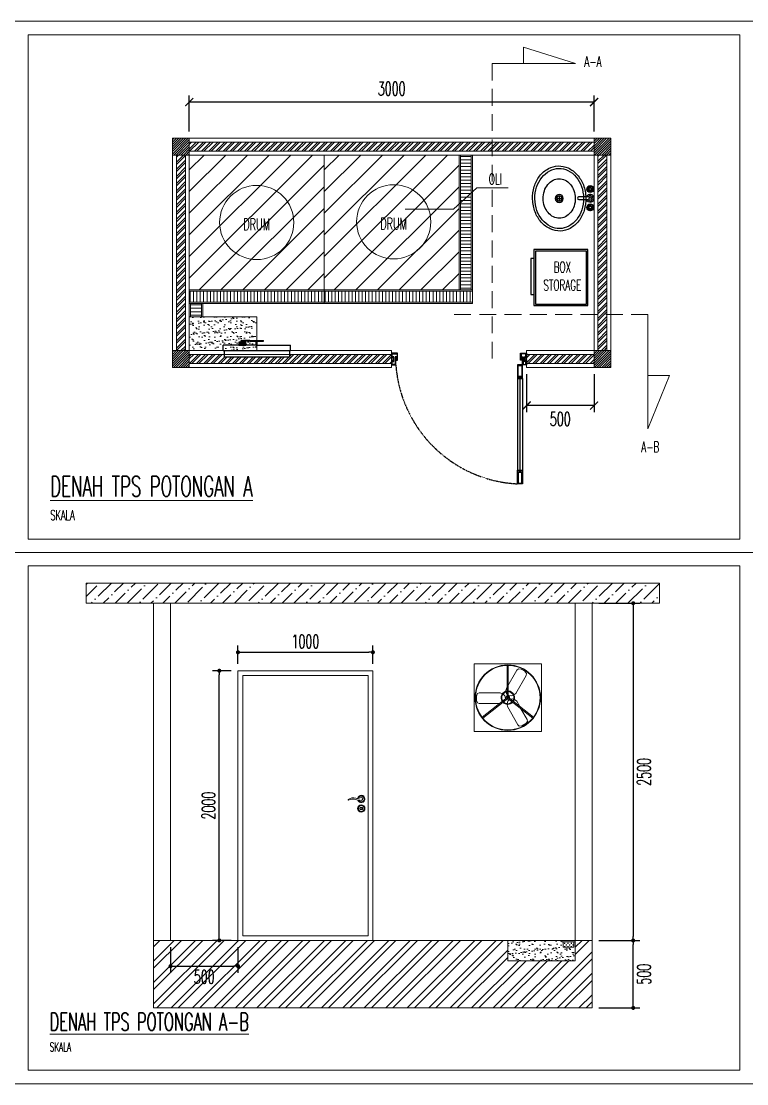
# Model space of a CAD drawing. Header units: millimetres. Extents: x -3140 to 122882, y -13467 to 35950.
# Drawn here: x 11016 to 16393, y 7882 to 15758 of the extents above; entities that cross this region are included whole.
import ezdxf

# ---------------------------------------------------------------- set-up
doc = ezdxf.new("R2010")
doc.units = ezdxf.units.MM
doc.header["$MEASUREMENT"] = 0
doc.linetypes.add('HIDDEN', pattern=[0.375, 0.25, -0.125])
doc.layers.add('ALM', color=120, linetype='Continuous')
doc.layers.add('Edges', color=7, linetype='Continuous')
doc.layers.add('inst ME', color=7, linetype='Continuous', lineweight=13)
doc.layers.add('J', color=1, linetype='Continuous', lineweight=13)
doc.styles.add('300', font='rs.shx', dxfattribs={"width": 0.6, "height": 100})
doc.dimstyles.new('300', dxfattribs={"dimtxt": 50, "dimasz": 30, "dimexe": 50, "dimexo": 50, "dimgap": 30, "dimtad": 2, "dimdec": 0, "dimzin": 0, "dimtxsty": '300', "dimblk": 'DOT', "dimcen": 0.2, "dimclrd": 1, "dimclre": 1, "dimclrt": 3, "dimadec": 0, "dimazin": 0, "dimtfac": 1, "dimtdec": 0, "dimtix": 1, "dimtmove": 0, "dimatfit": 3, "dimfxl": 1, "dimtolj": 1, "dimtzin": 0, "dimarcsym": 0})
pattern_1 = [(45, (33192.822, -60194.54), (-26.516504, 26.516504), []), (45, (33210.5, -60194.54), (-26.516504, 26.516504), [])]
pattern_2 = [(0, (33192.822, -60194.538), (0, 25), [])]

# ---------------------------------------------------------------- blocks, each defined once
blk = doc.blocks.new('_ArchTick')
at = {"color": 0, "linetype": 'ByBlock', "const_width": 0.15}
blk.add_lwpolyline([(-0.5, -0.5), (0.5, 0.5)], dxfattribs=at)
blk = doc.blocks.new('*D30')
at = {"layer": 'Defpoints', "color": 0, "transparency": 16777216}
for p in [(12261.3, 15159.1), (12261.3, 14891.7), (15261.3, 14891.7)]:
    blk.add_point(p, dxfattribs=at)
at = {"layer": 'inst ME', "color": 1, "lineweight": -2, "transparency": 16777216}
for p, q in [((12261.3, 14941.7), (12261.3, 15209.1)), ((15261.3, 14941.7), (15261.3, 15209.1)), ((15261.3, 15159.1), (12261.3, 15159.1))]:
    blk.add_line(p, q, dxfattribs=at)
at = {"layer": 'inst ME', "color": 1, "lineweight": -2, "transparency": 16777216, "xscale": 60, "yscale": 60, "zscale": 60, "rotation": 180}
blk.add_blockref('_ArchTick', (12261.3, 15159.1), dxfattribs=at)
at = {"layer": 'inst ME', "color": 1, "lineweight": -2, "transparency": 16777216, "xscale": 60, "yscale": 60, "zscale": 60}
blk.add_blockref('_ArchTick', (15261.3, 15159.1), dxfattribs=at)
at = {"layer": 'inst ME', "color": 3, "transparency": 16777216, "insert": (13761.3, 15259.1), "char_height": 100, "attachment_point": 5, "style": '300'}
blk.add_mtext('\\A1;3000', dxfattribs=at)
blk = doc.blocks.new('Sink - Oval top')
for p, q in [((-1, 0), (1, 0)), ((0, 1), (0, -1))]:
    blk.add_line(p, q)
at = {"linetype": 'Continuous'}
for points in [[(-12.23, 0.39, 0.117634), (-11.46, -3.36, 0.104469), (-8.88, -6.8, 0.090016), (-5.08, -9.07, 0.08192), (-0.32, -10.02, 0.08192), (4.49, -9.38, 0.090016), (8.42, -7.36, 0.104469), (11.22, -4.09, 0.117634), (12.23, -0.39, 0.117634), (11.46, 3.36, 0.104469), (8.88, 6.8, 0.090016), (5.08, 9.07, 0.08192), (0.32, 10.02, 0.08192), (-4.49, 9.38, 0.090016), (-8.42, 7.36, 0.104469), (-11.22, 4.09, 0.117634)], [(-11.29, 0.16, 0.118622), (-10.52, -3.25, 0.104678), (-8.07, -6.36, 0.089562), (-4.54, -8.37, 0.081185), (-0.13, -9.15, 0.081185), (4.3, -8.49, 0.089562), (7.89, -6.58, 0.104678), (10.42, -3.55, 0.118622), (11.29, -0.16, 0.118622), (10.52, 3.25, 0.104678), (8.07, 6.36, 0.089562), (4.54, 8.37, 0.081185), (0.13, 9.15, 0.081185), (-4.3, 8.49, 0.089562), (-7.89, 6.58, 0.104678), (-10.42, 3.55, 0.118622)], [(-7.42, 0.08, 0.118283), (-6.91, -2.17, 0.104607), (-5.29, -4.21, 0.089718), (-2.97, -5.53, 0.081436), (-0.07, -6.04, 0.081436), (2.84, -5.59, 0.089718), (5.2, -4.33, 0.104607), (6.86, -2.32, 0.118283), (7.42, -0.08, 0.118283), (6.91, 2.17, 0.104607), (5.29, 4.21, 0.089718), (2.97, 5.53, 0.081436), (0.07, 6.04, 0.081436), (-2.84, 5.59, 0.089718), (-5.2, 4.33, 0.104607), (-6.86, 2.32, 0.118283)]]:
    blk.add_lwpolyline(points, format="xyb", close=True, dxfattribs=at)
for radius in [1.5, 1]:
    blk.add_circle((0, 0), radius)
blk = doc.blocks.new('Faucet - Bathroom top')
for p, q in [((-4.107, 0.125), (-4.375, 0.125)), ((-3.75, 0.4788), (-3.75, 0.75)), ((-3.5, 0.482), (-3.5, 0.75)), ((-3.1461, 0.125), (-2.875, 0.125)), ((3.143, 0.125), (2.875, 0.125)), ((3.5, 0.4788), (3.5, 0.75)), ((3.75, 0.482), (3.75, 0.75)), ((4.1039, 0.125), (4.375, 0.125)), ((-4.1039, -0.125), (-4.375, -0.125)), ((-3.75, -0.4821), (-3.75, -0.75)), ((-3.5, -0.4789), (-3.5, -0.75)), ((-3.143, -0.125), (-2.875, -0.125)), ((-0.5, -0.8639), (-0.5, -4.5)), ((0.5, -4.5), (0.5, -0.8631)), ((3.1461, -0.125), (2.875, -0.125)), ((3.5, -0.4821), (3.5, -0.75)), ((3.75, -0.4789), (3.75, -0.75)), ((4.107, -0.125), (4.375, -0.125))]:
    blk.add_line(p, q)
for centre, radius in [((-3.625, 0), 1.375), ((-4.625, 0), 0.2795), ((-3.625, 0), 0.5), ((-3.625, 1), 0.2795), ((-2.625, 0), 0.2795), ((0, 0), 0.5), ((3.625, 0), 1.375), ((2.625, 0), 0.2795), ((3.625, 0), 0.5), ((3.625, 1), 0.2795), ((4.625, 0), 0.2795), ((-3.625, -1), 0.2795), ((3.625, -1), 0.2795)]:
    blk.add_circle(centre, radius)
for centre, radius, start, end in [((-3.625, 0), 1, 105.2407, 164.2093), ((-3.625, 0), 1, 16.44125, 74.07887), ((0, 0), 1.5, 289.6514, 250.3603), ((0, 0), 1, 300.3431, 239.7554), ((3.625, 0), 1, 106.12, 164.0884), ((3.625, 0), 1, 16.23422, 73.90469), ((-3.625, 0), 1, 196.2342, 253.9047), ((-3.625, 0), 1, 286.12, 344.0884), ((3.625, 0), 1, 196.4413, 254.0789), ((3.625, 0), 1, 285.2407, 344.2093), ((0, -4.5), 0.5, 180, 0)]:
    blk.add_arc(centre, radius, start, end)
blk = doc.blocks.new('*D31')
at = {"layer": 'Defpoints', "color": 0, "transparency": 16777216}
for p in [(14761.3, 13191.7), (15261.3, 13191.7), (14761.3, 12909.4)]:
    blk.add_point(p, dxfattribs=at)
at = {"layer": 'inst ME', "color": 1, "lineweight": -2, "transparency": 16777216}
for p, q in [((14761.3, 13141.7), (14761.3, 12859.4)), ((15261.3, 13141.7), (15261.3, 12859.4)), ((15261.3, 12909.4), (14761.3, 12909.4))]:
    blk.add_line(p, q, dxfattribs=at)
at = {"layer": 'inst ME', "color": 1, "lineweight": -2, "transparency": 16777216, "xscale": 60, "yscale": 60, "zscale": 60, "rotation": 180}
blk.add_blockref('_ArchTick', (14761.3, 12909.4), dxfattribs=at)
at = {"layer": 'inst ME', "color": 1, "lineweight": -2, "transparency": 16777216, "xscale": 60, "yscale": 60, "zscale": 60}
blk.add_blockref('_ArchTick', (15261.3, 12909.4), dxfattribs=at)
at = {"layer": 'inst ME', "color": 3, "transparency": 16777216, "insert": (15011.3, 12809.4), "char_height": 100, "attachment_point": 5, "style": '300'}
blk.add_mtext('\\A1;500', dxfattribs=at)
blk = doc.blocks.new('industrial exhaust fan pl')
at = {"layer": 'Edges'}
for p, q in [((36.54, 59.13), (36.54, 63.13)), ((48.3, 63.13), (36.54, 63.13)), ((48.3, 64.5), (48.21, 64.5)), ((48.21, 64.5), (48.21, 64.27)), ((48.21, 64.27), (48.3, 64.27)), ((48.3, 65.34), (48.3, 64.5)), ((49.64, 65.34), (48.3, 65.34)), ((48.54, 64.5), (48.3, 64.5)), ((48.3, 64.27), (48.3, 63.13)), ((48.3, 64.27), (48.92, 64.27)), ((48.3, 63.13), (48.39, 63.13)), ((48.92, 64.27), (48.39, 63.83)), ((48.39, 63.83), (48.39, 63.13)), ((48.39, 63.13), (48.44, 63.13)), ((48.44, 63.83), (48.45, 63.84)), ((48.44, 63.83), (48.44, 63.13)), ((48.44, 63.13), (48.45, 63.13)), ((48.45, 63.84), (48.92, 64.24)), ((48.45, 63.84), (48.45, 63.13)), ((48.45, 63.13), (48.57, 63.13)), ((49.09, 65.27), (48.54, 64.5)), ((48.54, 64.5), (53.17, 64.5)), ((48.57, 63.83), (48.99, 64.18)), ((48.57, 63.83), (48.57, 63.13)), ((48.57, 63.13), (48.77, 63.13)), ((48.77, 63.83), (49.15, 64.12)), ((48.77, 63.83), (48.77, 63.13)), ((48.77, 63.13), (49.44, 63.13)), ((48.92, 64.27), (48.92, 64.27)), ((48.92, 64.27), (48.92, 64.24)), ((48.92, 64.24), (48.97, 64.27)), ((48.92, 64.27), (48.97, 64.27)), ((48.99, 64.27), (48.97, 64.27)), ((48.99, 64.27), (48.99, 64.18)), ((48.99, 64.18), (49.1, 64.27)), ((48.99, 64.27), (49.1, 64.27)), ((49.64, 65.27), (49.09, 65.27)), ((49.1, 64.27), (49.15, 64.27)), ((49.15, 64.27), (49.15, 64.12)), ((49.15, 64.12), (49.36, 64.27)), ((49.15, 64.27), (49.36, 64.27)), ((49.36, 64.27), (49.44, 64.27)), ((49.44, 64.27), (49.44, 63.13)), ((49.44, 64.27), (49.55, 64.27)), ((49.44, 63.13), (49.55, 63.13)), ((49.55, 63.83), (49.55, 64.27)), ((49.55, 64.27), (49.64, 64.27)), ((49.55, 63.83), (49.55, 63.13)), ((49.64, 63.83), (49.55, 63.83)), ((49.55, 63.13), (49.64, 63.13)), ((49.64, 65.34), (49.64, 65.27)), ((50.55, 65.34), (49.64, 65.34)), ((49.64, 65.27), (52.07, 65.27)), ((49.64, 63.83), (49.64, 64.27)), ((49.64, 64.27), (49.97, 64.27)), ((49.64, 63.83), (49.64, 63.13)), ((49.64, 63.13), (49.97, 63.13)), ((49.97, 63.83), (49.97, 64.27)), ((49.97, 64.27), (50.06, 64.27)), ((50.06, 63.83), (49.97, 63.83)), ((49.97, 63.83), (49.97, 63.13)), ((49.97, 63.13), (50.06, 63.13)), ((50.06, 63.83), (50.06, 64.27)), ((50.39, 64.27), (50.06, 64.27)), ((50.06, 63.83), (50.06, 63.13)), ((50.06, 63.13), (50.39, 63.13)), ((50.11, 66.59), (50.11, 66.72)), ((50.11, 66.72), (51.61, 66.72)), ((50.11, 66.59), (50.55, 66.59)), ((50.11, 66.2), (50.11, 66.33)), ((50.55, 66.33), (50.11, 66.33)), ((50.11, 66.2), (50.55, 66.2)), ((50.39, 63.83), (50.39, 64.27)), ((50.39, 64.27), (50.48, 64.27)), ((50.48, 63.83), (50.39, 63.83)), ((50.39, 63.83), (50.39, 63.13)), ((50.39, 63.13), (50.48, 63.13)), ((50.48, 63.83), (50.48, 64.27)), ((50.48, 64.27), (50.81, 64.27)), ((50.48, 63.83), (50.48, 63.13)), ((50.48, 63.13), (50.81, 63.13)), ((50.55, 66.33), (50.55, 66.59)), ((50.56, 66.59), (50.55, 66.59)), ((50.56, 66.33), (50.55, 66.33)), ((50.55, 65.34), (50.55, 66.2)), ((50.55, 66.2), (51.16, 66.2)), ((50.55, 65.34), (51.16, 65.34)), ((50.56, 66.59), (50.56, 66.33)), ((50.56, 66.59), (51.61, 66.59)), ((51.61, 66.33), (50.56, 66.33)), ((50.81, 63.83), (50.81, 64.27)), ((50.9, 64.27), (50.81, 64.27)), ((50.81, 63.83), (50.9, 63.83)), ((50.81, 63.83), (50.81, 63.13)), ((50.81, 63.13), (50.9, 63.13)), ((50.9, 64.27), (51.19, 64.27)), ((50.9, 63.83), (50.9, 64.27)), ((50.9, 63.83), (50.9, 63.13)), ((50.9, 63.13), (51.19, 63.13)), ((51.16, 65.34), (51.16, 66.2)), ((51.16, 66.2), (51.61, 66.2)), ((52.07, 65.34), (51.16, 65.34)), ((51.19, 63.83), (51.19, 64.27)), ((51.19, 64.27), (51.27, 64.27)), ((51.19, 63.83), (51.27, 63.83)), ((51.19, 63.83), (51.19, 63.13)), ((51.19, 63.13), (51.27, 63.13)), ((51.27, 63.83), (51.27, 64.27)), ((51.61, 64.27), (51.27, 64.27)), ((51.27, 63.83), (51.27, 63.13)), ((51.27, 63.13), (51.61, 63.13)), ((51.61, 66.59), (51.61, 66.72)), ((56.54, 66.59), (51.61, 66.59)), ((51.61, 66.2), (51.61, 66.33)), ((51.61, 66.33), (56.54, 66.33)), ((51.61, 63.83), (51.61, 64.27)), ((51.61, 64.27), (51.69, 64.27)), ((51.61, 63.83), (51.61, 63.13)), ((51.61, 63.83), (51.69, 63.83)), ((51.61, 63.13), (51.69, 63.13)), ((51.69, 63.83), (51.69, 64.27)), ((51.69, 64.27), (52.02, 64.27)), ((51.69, 63.83), (51.69, 63.13)), ((51.69, 63.13), (52.02, 63.13)), ((52.02, 63.83), (52.02, 64.27)), ((52.02, 64.27), (52.11, 64.27)), ((52.02, 63.83), (52.11, 63.83)), ((52.02, 63.83), (52.02, 63.13)), ((52.02, 63.13), (52.11, 63.13)), ((52.07, 65.34), (52.07, 65.27)), ((53.41, 65.34), (52.07, 65.34)), ((52.62, 65.27), (52.07, 65.27)), ((52.11, 63.83), (52.11, 64.27)), ((52.28, 64.27), (52.11, 64.27)), ((52.11, 63.83), (52.11, 63.13)), ((52.11, 63.13), (52.28, 63.13)), ((52.28, 64.27), (52.28, 63.13)), ((52.28, 64.27), (52.36, 64.27)), ((52.28, 63.13), (52.94, 63.13)), ((52.57, 64.11), (52.36, 64.27)), ((52.36, 64.27), (52.57, 64.27)), ((52.57, 64.27), (52.57, 64.11)), ((52.57, 64.27), (52.62, 64.27)), ((52.94, 63.83), (52.57, 64.11)), ((52.62, 65.27), (53.17, 64.5)), ((52.73, 64.19), (52.62, 64.27)), ((52.62, 64.27), (52.73, 64.27)), ((52.73, 64.27), (52.73, 64.19)), ((52.73, 64.27), (52.75, 64.27)), ((53.14, 63.83), (52.73, 64.19)), ((52.78, 64.25), (52.75, 64.27)), ((52.75, 64.27), (52.78, 64.27)), ((52.78, 64.27), (52.78, 64.25)), ((52.79, 64.27), (52.78, 64.27)), ((52.78, 64.27), (52.78, 64.27)), ((52.78, 64.27), (52.79, 64.27)), ((53.26, 63.83), (52.78, 64.25)), ((52.79, 64.27), (52.79, 64.27)), ((53.32, 63.83), (52.79, 64.27)), ((53.41, 64.27), (52.79, 64.27)), ((52.94, 63.83), (52.94, 63.13)), ((52.94, 63.13), (53.14, 63.13)), ((53.14, 63.83), (53.14, 63.13)), ((53.14, 63.13), (53.26, 63.13)), ((53.41, 64.5), (53.17, 64.5)), ((53.26, 63.83), (53.26, 63.13)), ((53.26, 63.13), (53.32, 63.13)), ((53.32, 63.83), (53.32, 63.13)), ((53.32, 63.13), (53.41, 63.13)), ((53.41, 64.5), (53.41, 65.34)), ((53.5, 64.5), (53.41, 64.5)), ((53.41, 64.27), (53.5, 64.27)), ((53.41, 63.13), (53.41, 64.27)), ((61.2, 63.13), (53.41, 63.13)), ((53.5, 64.5), (53.5, 64.27)), ((56.54, 66.59), (56.54, 66.72)), ((56.54, 66.72), (66.55, 66.72)), ((56.54, 66.59), (57.35, 66.59)), ((56.54, 66.2), (56.54, 66.33)), ((57.35, 66.33), (56.54, 66.33)), ((56.54, 66.2), (61.03, 66.2)), ((57.35, 66.33), (57.35, 66.59)), ((57.35, 66.59), (66.39, 66.59)), ((66.39, 66.33), (57.35, 66.33)), ((61.03, 66.2), (61.03, 66.07)), ((61.23, 66.2), (61.03, 66.2)), ((61.03, 66.07), (61.2, 66.07)), ((61.2, 63.13), (61.2, 66.07)), ((61.2, 66.07), (61.23, 66.07)), ((61.2, 63.13), (61.89, 63.13)), ((61.23, 66.2), (61.23, 66.07)), ((61.23, 66.2), (61.86, 66.2)), ((61.23, 66.07), (61.86, 66.07)), ((61.86, 66.2), (61.86, 66.07)), ((61.86, 66.2), (62.06, 66.2)), ((61.86, 66.07), (61.89, 66.07)), ((61.89, 63.13), (61.89, 66.07)), ((61.89, 66.07), (62.06, 66.07)), ((61.89, 63.13), (86.54, 63.13)), ((62.06, 66.2), (62.06, 66.07)), ((62.06, 66.2), (66.55, 66.2)), ((66.39, 66.59), (66.39, 66.33)), ((66.39, 66.59), (66.55, 66.59)), ((66.39, 66.33), (66.55, 66.33)), ((66.55, 66.59), (66.55, 66.72)), ((66.55, 66.2), (66.55, 66.33)), ((86.54, 59.13), (86.54, 63.13)), ((36.54, 59.13), (37.34, 59.13)), ((37.34, 59.13), (37.34, 54.25)), ((37.34, 59.13), (85.75, 59.13)), ((85.75, 59.13), (85.75, 54.25)), ((85.75, 59.13), (86.54, 59.13)), ((85.75, 54.25), (37.34, 54.25))]:
    blk.add_line(p, q, dxfattribs=at)
blk = doc.blocks.new('Handle-01')
for centre, radius, start, end in [((-66.7, -54.9), 64.6, 70.65002, 128.47831), ((-31.2, 66.5), 62.1, 256.79025, 291.8405), ((0, 0), 30, 198.02954, 169.96267), ((0, 0), 24, 204.54285, 168.26614), ((0, 0), 12, 259.25559, 132.43023), ((-105.2, -7.5), 3.6, 119.1006, 286.73068), ((-70.4, -63.6), 62.5, 75.77345, 122.60946), ((-12, 119.3), 129.6, 250.59259, 267.96816), ((62.6, 665.3), 680.2, 263.31552, 264.72244)]:
    blk.add_arc(centre, radius, start, end)
blk = doc.blocks.new('_Dot')
at = {"color": 0, "lineweight": -2}
blk.add_line((-0.5, 0), (-1, 0), dxfattribs=at)
at = {"color": 0, "const_width": 0.5}
blk.add_lwpolyline([(-0.25, 0, 1), (0.25, 0, 1)], format="xyb", close=True, dxfattribs=at)
blk = doc.blocks.new('*D35')
at = {"color": 1, "lineweight": -2, "transparency": 16777216}
for p, q in [((15297.1, 8943.9), (15601.7, 8943.9)), ((15551.7, 8473.9), (15551.7, 8913.9)), ((15297.1, 8443.9), (15601.7, 8443.9))]:
    blk.add_line(p, q, dxfattribs=at)
at = {"layer": 'Defpoints', "color": 0, "transparency": 16777216}
for p in [(15247.1, 8943.9), (15551.7, 8943.9), (15247.1, 8443.9)]:
    blk.add_point(p, dxfattribs=at)
at = {"color": 1, "lineweight": -2, "transparency": 16777216, "xscale": 30, "yscale": 30, "zscale": 30}
for p, rotation in [((15551.7, 8943.9), 90), ((15551.7, 8443.9), 270)]:
    blk.add_blockref('_Dot', p, dxfattribs=dict(at, rotation=rotation))
at = {"color": 3, "transparency": 16777216, "insert": (15631.7, 8693.9), "char_height": 100, "attachment_point": 5, "rotation": 90, "style": '300'}
blk.add_mtext('\\A1;500', dxfattribs=at)
blk = doc.blocks.new('*D36')
at = {"color": 1, "lineweight": -2, "transparency": 16777216}
for p, q in [((15297.1, 11443.9), (15601.7, 11443.9)), ((15551.7, 11413.9), (15551.7, 8973.9)), ((15297.1, 8943.9), (15601.7, 8943.9))]:
    blk.add_line(p, q, dxfattribs=at)
at = {"layer": 'Defpoints', "color": 0, "transparency": 16777216}
for p in [(15247.1, 11443.9), (15247.1, 8943.9), (15551.7, 8943.9)]:
    blk.add_point(p, dxfattribs=at)
at = {"color": 1, "lineweight": -2, "transparency": 16777216, "xscale": 30, "yscale": 30, "zscale": 30}
for p, rotation in [((15551.7, 11443.9), 90), ((15551.7, 8943.9), 270)]:
    blk.add_blockref('_Dot', p, dxfattribs=dict(at, rotation=rotation))
at = {"color": 3, "transparency": 16777216, "insert": (15631.7, 10193.9), "char_height": 100, "attachment_point": 5, "rotation": 90, "style": '300'}
blk.add_mtext('\\A1;2500', dxfattribs=at)
blk = doc.blocks.new('*D42')
at = {"color": 1, "lineweight": -2, "transparency": 16777216}
for p, q in [((12622.1, 10993.9), (12622.1, 11130.5)), ((13622.1, 10993.9), (13622.1, 11130.5)), ((12652.1, 11080.5), (13592.1, 11080.5))]:
    blk.add_line(p, q, dxfattribs=at)
at = {"layer": 'Defpoints', "color": 0, "transparency": 16777216}
for p in [(13622.1, 11080.5), (12622.1, 10943.9), (13622.1, 10943.9)]:
    blk.add_point(p, dxfattribs=at)
at = {"color": 1, "lineweight": -2, "transparency": 16777216, "xscale": 30, "yscale": 30, "zscale": 30, "rotation": 180}
blk.add_blockref('_Dot', (12622.1, 11080.5), dxfattribs=at)
at = {"color": 1, "lineweight": -2, "transparency": 16777216, "xscale": 30, "yscale": 30, "zscale": 30}
blk.add_blockref('_Dot', (13622.1, 11080.5), dxfattribs=at)
at = {"color": 3, "transparency": 16777216, "insert": (13122.1, 11160.5), "char_height": 100, "attachment_point": 5, "style": '300'}
blk.add_mtext('\\A1;1000', dxfattribs=at)
blk = doc.blocks.new('*D43')
at = {"color": 1, "lineweight": -2, "transparency": 16777216}
for p, q in [((12572.1, 10943.9), (12434, 10943.9)), ((12484, 8973.9), (12484, 10913.9)), ((12572.1, 8943.9), (12434, 8943.9))]:
    blk.add_line(p, q, dxfattribs=at)
at = {"layer": 'Defpoints', "color": 0, "transparency": 16777216}
for p in [(12484, 10943.9), (12622.1, 10943.9), (12622.1, 8943.9)]:
    blk.add_point(p, dxfattribs=at)
at = {"color": 1, "lineweight": -2, "transparency": 16777216, "xscale": 30, "yscale": 30, "zscale": 30}
for p, rotation in [((12484, 10943.9), 90), ((12484, 8943.9), 270)]:
    blk.add_blockref('_Dot', p, dxfattribs=dict(at, rotation=rotation))
at = {"color": 3, "transparency": 16777216, "insert": (12404, 9943.9), "char_height": 100, "attachment_point": 5, "rotation": 90, "style": '300'}
blk.add_mtext('\\A1;2000', dxfattribs=at)
blk = doc.blocks.new('*D44')
at = {"color": 1, "lineweight": -2, "transparency": 16777216}
for p, q in [((12122.1, 8893.9), (12122.1, 8703.9)), ((12622.1, 8893.9), (12622.1, 8703.9)), ((12152.1, 8753.9), (12592.1, 8753.9))]:
    blk.add_line(p, q, dxfattribs=at)
at = {"layer": 'Defpoints', "color": 0, "transparency": 16777216}
for p in [(12122.1, 8943.9), (12622.1, 8943.9), (12622.1, 8753.9)]:
    blk.add_point(p, dxfattribs=at)
at = {"color": 1, "lineweight": -2, "transparency": 16777216, "xscale": 30, "yscale": 30, "zscale": 30, "rotation": 180}
blk.add_blockref('_Dot', (12122.1, 8753.9), dxfattribs=at)
at = {"color": 1, "lineweight": -2, "transparency": 16777216, "xscale": 30, "yscale": 30, "zscale": 30}
blk.add_blockref('_Dot', (12622.1, 8753.9), dxfattribs=at)
at = {"color": 3, "transparency": 16777216, "insert": (12372.1, 8673.9), "char_height": 100, "attachment_point": 5, "style": '300'}
blk.add_mtext('\\A1;500', dxfattribs=at)

msp = doc.modelspace()

# ---------------------------------------------------------------- hatches: boundary and pattern name
at = {"layer": 'inst ME'}
h = msp.add_hatch(dxfattribs=at)
h.set_pattern_fill('ANSI31', color=129, scale=100, angle=360)
h.set_pattern_definition([(45, (33192.822, -60194.538), (-8.8388348, 8.8388348), [])])
h.paths.add_polyline_path([(12261.3, 14891.7), (12136.3, 14891.7), (12136.3, 14766.7), (12261.3, 14766.7)])
h.paths.add_polyline_path([(12261.3, 13316.7), (12136.3, 13316.7), (12136.3, 13191.7), (12261.3, 13191.7)])
h = msp.add_hatch(dxfattribs=at)
h.set_pattern_fill('ANSI31', color=129, scale=100, angle=360)
h.set_pattern_definition([(45, (85872.641, -17315.301), (-8.8388348, 8.8388348), [])])
h.paths.add_polyline_path([(15386.3, 14891.7), (15261.3, 14891.7), (15261.3, 14766.7), (15386.3, 14766.7)])
h = msp.add_hatch(dxfattribs=at)
h.set_pattern_fill('ANSI32', color=129, scale=100, angle=360)
h.set_pattern_definition(pattern_1)
h.paths.add_polyline_path([(15261.3, 14862.7), (12261.3, 14862.7), (12261.3, 14795.7), (15261.3, 14795.7)])
h.paths.add_polyline_path([(12232.3, 14766.7), (12165.3, 14766.7), (12165.3, 13316.7), (12232.3, 13316.7)])
h = msp.add_hatch(dxfattribs=at)
h.set_pattern_fill('ANSI31', color=129, scale=909.090909, angle=360)
h.set_pattern_definition([(45, (36896.62, -41703.89), (-80.35304, 80.35304), [])])
h.paths.add_polyline_path([(13261.3, 14766.7), (12261.3, 14766.7), (12261.3, 13766.7), (13261.3, 13766.7)])
h = msp.add_hatch(dxfattribs=at)
h.set_pattern_fill('ANSI31', color=129, scale=909.090909, angle=360)
h.set_pattern_definition([(45, (37896.62, -41703.89), (-80.35304, 80.35304), [])])
h.paths.add_polyline_path([(14261.3, 14766.7), (13261.3, 14766.7), (13261.3, 13766.7), (14261.3, 13766.7)])
h = msp.add_hatch(dxfattribs=at)
h.set_pattern_fill('_USER', color=4, scale=25, pattern_type=0)
h.set_pattern_definition(pattern_2)
h.paths.add_polyline_path([(14351.3, 14766.7), (14271.3, 14766.7), (14271.3, 13756.7), (14351.3, 13756.7)])
h = msp.add_hatch(dxfattribs=at)
h.set_pattern_fill('ANSI32', color=129, scale=100, angle=360)
h.set_pattern_definition([(45, (85872.64, -17315.3), (-26.516504, 26.516504), []), (45, (85890.32, -17315.3), (-26.516504, 26.516504), [])])
h.paths.add_polyline_path([(15357.3, 14766.7), (15290.3, 14766.7), (15290.3, 13316.7), (15357.3, 13316.7)])
h = msp.add_hatch(dxfattribs=at)
h.set_pattern_fill('_USER', color=4, scale=25, angle=90, pattern_type=0)
h.set_pattern_definition([(90, (33192.822, -60194.538), (-25, 2e-15), [])])
h.paths.add_polyline_path([(14361.3, 13756.7), (13261.3, 13756.7), (13261.3, 13676.7), (14361.3, 13676.7)])
h.paths.add_polyline_path([(13261.3, 13756.7), (12261.3, 13756.7), (12261.3, 13676.7), (13261.3, 13676.7)])
h = msp.add_hatch(dxfattribs=at)
h.set_pattern_fill('_USER', color=4, scale=25, pattern_type=0)
h.set_pattern_definition(pattern_2)
h.paths.add_polyline_path([(12351.3, 13666.7), (12271.3, 13666.7), (12271.3, 13566.7), (12351.3, 13566.7)])
h = msp.add_hatch(dxfattribs=at)
h.set_pattern_fill('AR-SAND', color=4, scale=30)
h.set_pattern_definition([(37.5, (20572.227, -60194.54), (-1.8898, 57.804713), [0, -45.6, 0, -51, 0, -48.75]), (7.5, (20572.23, -60194.54), (53.0933, 84.66438), [0, -24.6, 0, -41.1, 0, -15.75]), (327.5, (20535.327, -60194.54), (93.424256, 0.16977), [0, -15, 0, -54, 0, -70.5]), (317.5, (20535.33, -60194.54), (90.1838, 26.33027), [0, -7.5, 0, -35.4, 0, -40.5])])
h.paths.add_polyline_path([(12261.3, 13566.7), (12261.3, 13316.7), (12761.3, 13316.7), (12761.3, 13566.7)])
h = msp.add_hatch(dxfattribs=at)
h.set_pattern_fill('ANSI31', color=129, scale=100, angle=360)
h.set_pattern_definition([(45, (85872.641, -18890.301), (-8.8388348, 8.8388348), [])])
h.paths.add_polyline_path([(15386.3, 13316.7), (15261.3, 13316.7), (15261.3, 13191.7), (15386.3, 13191.7)])
h = msp.add_hatch(dxfattribs=at)
h.set_pattern_fill('ANSI32', color=129, scale=100, angle=360)
h.set_pattern_definition(pattern_1)
h.paths.add_polyline_path([(13761.3, 13287.7), (13003.5, 13287.7), (13003.5, 13267.9), (12519.2, 13267.9), (12519.2, 13287.7), (12261.3, 13287.7), (12261.3, 13220.7), (13761.3, 13220.7)])
h = msp.add_hatch(dxfattribs=at)
h.set_pattern_fill('ANSI32', color=129, scale=100, angle=360)
h.set_pattern_definition(pattern_1)
h.paths.add_polyline_path([(15261.3, 13287.7), (14761.3, 13287.7), (14761.3, 13220.7), (15261.3, 13220.7)])
h = msp.add_hatch(dxfattribs=at)
h.set_pattern_fill('ANSI36', color=4, scale=500)
h.set_pattern_definition([(45, (-555.76, -76748.934), (33.14563, 121.53398), [156.25, -31.25, 0, -31.25])])
h.paths.add_polyline_path([(15747.1, 11593.9), (11497.1, 11593.9), (11497.1, 11443.9), (15747.1, 11443.9)])
h = msp.add_hatch(dxfattribs=at)
h.set_pattern_fill('ANSI32', color=129, scale=300)
h.set_pattern_definition([(45, (11130.54, -64942.28), (-79.54951, 79.54951), []), (45, (11183.57, -64942.28), (-79.54951, 79.54951), [])])
h.paths.add_polyline_path([(15247.1, 8943.9), (15122.1, 8943.9), (15122.1, 8793.9), (14622.1, 8793.9), (14622.1, 8943.9), (11997.1, 8943.9), (11997.1, 8443.9), (15247.1, 8443.9)])
h = msp.add_hatch(dxfattribs=at)
h.set_pattern_fill('AR-SAND', color=4, scale=30)
h.set_pattern_definition([(37.5, (11130.54, -64942.282), (-1.8898, 57.804713), [0, -45.6, 0, -51, 0, -48.75]), (7.5, (11130.54, -64942.28), (53.0933, 84.66438), [0, -24.6, 0, -41.1, 0, -15.75]), (327.5, (11093.64, -64942.28), (93.424256, 0.16977), [0, -15, 0, -54, 0, -70.5]), (317.5, (11093.64, -64942.28), (90.1838, 26.33027), [0, -7.5, 0, -35.4, 0, -40.5])])
h.paths.add_polyline_path([(15122.1, 8933.9), (15112.1, 8933.9), (15112.1, 8893.9), (15032.1, 8893.9), (15032.1, 8933.9), (15022.1, 8933.9), (15022.1, 8943.9), (14622.1, 8943.9), (14622.1, 8793.9), (15122.1, 8793.9)])
h = msp.add_hatch(dxfattribs=at)
h.set_pattern_fill('CROSS', color=4, scale=50, angle=90)
h.set_pattern_definition([(90, (11130.541, -64942.282), (-12.5, 12.5), [6.25, -18.75]), (180, (11133.666, -64939.157), (-12.5, -12.5), [6.25, -18.75])])
h.paths.add_polyline_path([(15112.1, 8933.9), (15032.1, 8933.9), (15032.1, 8893.9), (15112.1, 8893.9)])

# ---------------------------------------------------------------- linework, layer by layer
at = {"linetype": 'Continuous'}
for p, q in [((15216, 14066.2), (14816, 14066.2)), ((14816, 14066.2), (14816, 13650.8)), ((15204.9, 14055.1), (14827.1, 14055.1)), ((14827.1, 14055.1), (14827.1, 13661.9)), ((15204.9, 13661.9), (15204.9, 14055.1)), ((15216, 13650.8), (15216, 14066.2)), ((14816, 13999.6), (14793.8, 13999.6)), ((14793.8, 13999.6), (14793.8, 13732.9)), ((14793.8, 13732.9), (14816, 13732.9)), ((14816, 13650.8), (15216, 13650.8)), ((14827.1, 13661.9), (15204.9, 13661.9))]:
    msp.add_line(p, q, dxfattribs=at)
at = {"layer": 'ALM'}
for p, q in [((14695.2, 13108.9), (14695.2, 12430.6)), ((14730.5, 13108.9), (14730.5, 12430.6))]:
    msp.add_line(p, q, dxfattribs=at)
for points in [[(13792.1, 13267.5), (13797, 13267.5), (13800.9, 13259.6), (13805.3, 13259.6), (13805.3, 13298.3), (13761.3, 13298.3), (13761.3, 13259.6), (13765.7, 13259.6), (13769.7, 13267.5), (13774.1, 13267.5), (13774.1, 13254.3), (13774.1, 13241.1), (13769.7, 13241.1), (13765.7, 13249), (13761.3, 13249), (13761.3, 13210.2), (13792.1, 13210.2)], [(13787.7, 13214.6), (13765.7, 13214.6), (13765.7, 13236.7), (13778.5, 13236.7), (13778.5, 13254.3), (13778.5, 13271.9), (13765.7, 13271.9), (13765.7, 13293.9), (13800.9, 13293.9), (13800.9, 13271.9), (13787.7, 13271.9)], [(13805.3, 13258.7), (13800.4, 13258.7), (13796.4, 13266.6), (13793, 13266.6), (13793, 13254.3), (13800.9, 13254.3), (13800.9, 13249.9), (13793, 13249.9), (13793, 13245.5), (13805.3, 13245.5)], [(14730.5, 13267.5), (14725.6, 13267.5), (14721.7, 13259.6), (14717.3, 13259.6), (14717.3, 13298.3), (14761.3, 13298.3), (14761.3, 13259.6), (14756.9, 13259.6), (14752.9, 13267.5), (14748.5, 13267.5), (14748.5, 13254.3), (14748.5, 13241.1), (14752.9, 13241.1), (14756.9, 13249), (14761.3, 13249), (14761.3, 13210.2), (14730.5, 13210.2)], [(14717.3, 13258.7), (14722.2, 13258.7), (14726.2, 13266.6), (14729.6, 13266.6), (14729.6, 13254.3), (14721.7, 13254.3), (14721.7, 13249.9), (14729.6, 13249.9), (14729.6, 13245.5), (14717.3, 13245.5)], [(14734.9, 13214.6), (14756.9, 13214.6), (14756.9, 13236.7), (14744.1, 13236.7), (14744.1, 13254.3), (14744.1, 13271.9), (14756.9, 13271.9), (14756.9, 13293.9), (14721.7, 13293.9), (14721.7, 13271.9), (14734.9, 13271.9)], [(14707.6, 13108.9), (14707.6, 13113.3), (14704, 13117.3), (14704, 13121.7), (14721.7, 13121.7), (14721.7, 13117.3), (14718.1, 13113.3), (14718.1, 13108.9), (14730.5, 13108.9), (14730.5, 13210.2), (14726.1, 13210.2), (14726.1, 13210.2), (14699.6, 13210.2), (14699.6, 13210.2), (14695.2, 13210.2), (14695.2, 13108.9)], [(14699.6, 13126.1), (14699.6, 13205.8), (14726.1, 13205.8), (14726.1, 13126.1)], [(14707.6, 12430.6), (14707.6, 12426.2), (14704, 12422.2), (14704, 12417.8), (14721.7, 12417.8), (14721.7, 12422.2), (14718.1, 12426.2), (14718.1, 12430.6), (14730.5, 12430.6), (14730.5, 12329.3), (14726.1, 12329.3), (14726.1, 12329.3), (14699.6, 12329.3), (14699.6, 12329.3), (14695.2, 12329.3), (14695.2, 12430.6)], [(14699.6, 12413.4), (14699.6, 12333.7), (14726.1, 12333.7), (14726.1, 12413.4)]]:
    msp.add_lwpolyline(points, close=True, dxfattribs=at)
at = {"layer": 'ALM', "color": 251}
for points in [[(14711.1, 13108.9), (14711.1, 13118.2), (14714.6, 13118.2), (14714.6, 13108.9), (14718.1, 13108.9), (14718.1, 13121.7), (14707.6, 13121.7), (14707.6, 13108.9)], [(14714.6, 12421.3), (14714.6, 13118.2), (14711.1, 13118.2), (14711.1, 12421.3)], [(14711.1, 12430.6), (14711.1, 12421.3), (14714.6, 12421.3), (14714.6, 12430.6), (14718.1, 12430.6), (14718.1, 12417.8), (14707.6, 12417.8), (14707.6, 12430.6)]]:
    msp.add_lwpolyline(points, close=True, dxfattribs=at)
at = {"layer": 'ALM', "color": 251, "linetype": 'HIDDEN', "ltscale": 0.35}
msp.add_arc((14741.3, 13279.9), 951.7, 184.19589, 267.23441, dxfattribs=at)
at = {"layer": 'inst ME'}
for p, q in [((13761.3, 13316.7), (13761.3, 13191.7)), ((14761.3, 13316.7), (14761.3, 13191.7))]:
    msp.add_line(p, q, dxfattribs=at)
for points in [[(16443.1, 11820.1), (10965.9, 11820.1), (10965.9, 15758.5), (16443.1, 15758.5)], [(16343.1, 11920.1), (11065.9, 11920.1), (11065.9, 15658.5), (16343.1, 15658.5)], [(15386.3, 14766.7), (15261.3, 14766.7), (15261.3, 14891.7), (15386.3, 14891.7)], [(15386.3, 13316.7), (15261.3, 13316.7), (15261.3, 13191.7), (15386.3, 13191.7)], [(16443.1, 7881.8), (10965.9, 7881.8), (10965.9, 11820.1), (16443.1, 11820.1)], [(16343.1, 7981.8), (11065.9, 7981.8), (11065.9, 11720.1), (16343.1, 11720.1)], [(11497.1, 11443.9), (15747.1, 11443.9), (15747.1, 11593.9), (11497.1, 11593.9)], [(14372, 10993.9), (14872, 10993.9), (14872, 10493.9), (14372, 10493.9)], [(12622.1, 8943.9), (12622.1, 10943.9), (13622.1, 10943.9), (13622.1, 8943.9)], [(12657.1, 8978.9), (12657.1, 10908.9), (13587.1, 10908.9), (13587.1, 8978.9)]]:
    msp.add_lwpolyline(points, close=True, dxfattribs=at)
at = {"layer": 'inst ME', "color": 252}
for points in [[(14505, 15445.1), (15123.6, 15445.1), (14737.6, 15567.4), (14737.6, 15445.1)], [(15661.1, 13585.3), (15661.1, 12736), (15819.7, 13133.1), (15661.1, 13133.1)]]:
    msp.add_lwpolyline(points, dxfattribs=at)
at = {"layer": 'inst ME', "color": 252, "linetype": 'HIDDEN', "ltscale": 500}
for points in [[(14505, 15445.1), (14505, 13224.8)], [(15661.1, 13585.3), (14167.8, 13585.3)]]:
    msp.add_lwpolyline(points, dxfattribs=at)
at = {"layer": 'inst ME'}
for points in [[(15261.3, 14891.7), (12136.3, 14891.7)], [(12136.3, 14891.7), (12136.3, 13191.7)], [(12261.3, 14891.7), (12261.3, 13191.7)], [(15386.3, 13191.7), (15261.3, 13191.7), (15261.3, 14891.7), (15386.3, 14891.7)], [(15261.3, 14862.7), (12261.3, 14862.7)], [(15261.3, 14862.7), (12761.3, 14862.7)], [(15261.3, 14766.7), (12136.3, 14766.7)], [(12165.3, 14766.7), (12165.3, 13316.7)], [(12232.3, 14766.7), (12232.3, 13316.7)], [(15261.3, 14795.7), (12261.3, 14795.7)], [(12261.3, 14766.7), (13261.3, 14766.7), (13261.3, 13766.7), (12261.3, 13766.7), (12261.3, 14766.7)], [(12261.3, 13766.7), (14261.3, 13766.7), (14261.3, 14766.7), (14538.6, 14766.7)], [(12361.3, 13666.7), (14361.3, 13666.7), (14361.3, 14766.7)], [(15261.3, 14795.7), (12761.3, 14795.7)], [(13261.3, 14766.7), (14261.3, 14766.7), (14261.3, 13766.7), (13261.3, 13766.7), (13261.3, 14766.7)], [(14271.3, 13766.7), (14271.3, 14766.7)], [(14351.3, 13766.7), (14351.3, 14766.7)], [(15290.3, 13316.7), (15290.3, 14766.7)], [(15357.3, 13316.7), (15357.3, 14766.7)], [(15386.3, 13316.7), (15386.3, 14766.7)], [(13861, 14365.9), (14220.6, 14365.9), (14392.1, 14523), (14623.8, 14523)], [(12261.3, 13766.7), (12261.3, 13566.7)], [(12261.3, 13756.7), (14361.3, 13756.7)], [(13261.3, 13766.7), (13261.3, 13666.7)], [(14261.3, 13766.7), (14361.3, 13766.7)], [(12261.3, 13676.7), (14361.3, 13676.7)], [(12361.3, 13666.7), (12261.3, 13666.7)], [(12271.3, 13666.7), (12271.3, 13566.7)], [(12351.3, 13666.7), (12351.3, 13566.7)], [(12361.3, 13666.7), (12361.3, 13566.7)], [(12261.3, 13566.7), (12761.3, 13566.7), (12761.3, 13316.7), (12261.3, 13316.7), (12261.3, 13566.7)], [(13761.3, 13316.7), (12136.3, 13316.7)], [(13761.3, 13191.7), (13761.3, 13316.7)], [(13761.3, 13191.7), (13761.3, 13316.7)], [(15261.3, 13316.7), (14761.3, 13316.7)], [(14761.3, 13191.7), (14761.3, 13316.7)], [(13761.3, 13287.7), (12261.3, 13287.7)], [(12636.3, 13287.7), (12261.3, 13287.7)], [(15261.3, 13287.7), (14761.3, 13287.7)], [(13761.3, 13191.7), (12136.3, 13191.7)], [(13761.3, 13220.7), (12261.3, 13220.7)], [(12636.3, 13220.7), (12261.3, 13220.7)], [(15261.3, 13220.7), (14761.3, 13220.7)], [(15261.3, 13191.7), (14761.3, 13191.7)], [(11997.1, 11593.9), (11497.1, 11593.9), (11497.1, 11443.9)], [(11997.1, 11593.9), (15247.1, 11593.9), (15747.1, 11593.9)], [(11997.1, 8443.9), (11997.1, 11443.9)], [(12122.1, 8943.9), (12122.1, 11443.9)], [(15122.1, 8943.9), (15122.1, 11443.9)], [(15247.1, 8443.9), (15247.1, 11443.9)], [(14681, 10774.7), (14758.7, 10909), (14760.6, 10923.3), (14749.2, 10939.6), (14720.8, 10956), (14701, 10957.8), (14689.6, 10949), (14611.9, 10814.7), (14608.4, 10794.3), (14608.9, 10792.2)], [(14618.4, 10983.3), (14618.4, 10747.7)], [(14625.7, 10983.3), (14625.7, 10747.7)], [(14565.9, 10779.5), (14410.7, 10779.5), (14397.4, 10774), (14389, 10756), (14389, 10723.2), (14397.4, 10705.2), (14410.7, 10699.7), (14560.1, 10699.7)], [(14432, 10598.5), (14616.9, 10744.5)], [(14436.5, 10592.8), (14621.4, 10738.8)], [(14581.8, 10773.6), (14565.9, 10779.5)], [(14602.9, 10733.4), (14604.7, 10739.6), (14599.1, 10758.5), (14586.4, 10771.2)], [(14590.5, 10712.1), (14599.1, 10720.7), (14599.4, 10721.4)], [(14610.3, 10787.2), (14613.4, 10775.4), (14618.4, 10770.1)], [(14633.8, 10730), (14621.2, 10716.9), (14616.4, 10699.5)], [(14807.6, 10592.8), (14622.7, 10738.8)], [(14625.7, 10762.5), (14627, 10761.1), (14646.1, 10756.4), (14663.5, 10761.1)], [(14812.1, 10598.5), (14627.2, 10744.5)], [(14665.4, 10732.4), (14654.1, 10735.6), (14642, 10732.8)], [(14667.9, 10763.9), (14681, 10774.7)], [(14710.3, 10678.8), (14688.8, 10717), (14672.9, 10730.3), (14670.3, 10731)], [(14577.1, 10703.9), (14585.3, 10706.9), (14586.8, 10708.4)], [(14616.6, 10694.2), (14619.3, 10677.7)], [(14619.3, 10677.7), (14695.7, 10542.6), (14707.1, 10533.7), (14726.8, 10535.3), (14755.4, 10551.4), (14766.9, 10567.6), (14765.2, 10581.9), (14719.8, 10662.2)], [(11997.1, 8943.9), (15247.1, 8943.9)], [(14622.1, 8943.9), (14622.1, 8793.9), (15122.1, 8793.9), (15122.1, 8943.9), (14622.1, 8943.9)], [(15022.1, 8943.9), (15022.1, 8933.9), (15032.1, 8933.9), (15032.1, 8893.9), (15112.1, 8893.9), (15112.1, 8933.9), (15122.1, 8933.9), (15122.1, 8943.9)], [(15112.1, 8933.9), (15032.1, 8933.9)], [(11997.1, 8443.9), (15247.1, 8443.9)]]:
    msp.add_lwpolyline(points, dxfattribs=at)
at = {"layer": 'inst ME', "color": 5}
for centre in [(12761.3, 14266.7), (13776.5, 14271.7)]:
    msp.add_circle(centre, 275, dxfattribs=at)
at = {"layer": 'inst ME'}
for radius in [242.9, 239.3, 5.19]:
    msp.add_circle((14622, 10743.9), radius, dxfattribs=at)
for radius, start, end in [(50, 94.15565, 214.13644), (50, 325.86356, 85.84435), (44.8, 94.63494, 213.65715), (44.8, 222.92703, 317.07297), (13.8, 105.24177, 203.05032), (13.8, 233.53386, 306.46614), (44.8, 326.34285, 85.36506), (13.8, 336.94968, 74.75823), (50, 222.44774, 317.55226)]:
    msp.add_arc((14622, 10743.9), radius, start, end, dxfattribs=at)
at = {"layer": 'J'}
msp.add_line((13536.2, 9915), (13536.2, 9929.9), dxfattribs=at)
msp.add_ellipse((13536.2, 9922.4), major_axis=(19.1, 19.1), ratio=1, dxfattribs=at)
for major_axis in [(-15.3, 15.3), (-7.64, 7.64)]:
    msp.add_ellipse((13536.2, 9922.4), major_axis=major_axis, ratio=1, start_param=1.570796326794897, end_param=7.853981633974483, dxfattribs=at)

# ---------------------------------------------------------------- block references
for name, p, xscale, yscale, zscale, rotation in [('Sink - Oval top', (15003.3, 14444.6), -19.72316138732083, 19.70536471564309, 19.72316138732083, 90), ('Faucet - Bathroom top', (15233.1, 14446.3), 18.79984640655463, 18.7828828636662, 18.79984640655463, 270)]:
    msp.add_blockref(name, p, dxfattribs=dict(xscale=xscale, yscale=yscale, zscale=zscale, rotation=rotation))
at = {"xscale": 10.00190398914607, "yscale": 10.00190398914607, "zscale": 10.00190398914607}
msp.add_blockref('industrial exhaust fan pl', (12145.8, 12725.3), dxfattribs=at)
at = {"layer": 'J', "extrusion": (0, 0, -1), "xscale": -0.8998638043971724, "yscale": 0.8998638043971724, "zscale": -0.8998638043971724}
msp.add_blockref('Handle-01', (-13536.2, 9993.3), dxfattribs=at)

# ---------------------------------------------------------------- texts
at = {"layer": 'inst ME', "color": 3, "attachment_point": 5, "style": '300'}
for s, insert, char_height in [('\\A1;A-A', (15253.2, 15459.4), 80), ('\\A1;OLI', (14529.6, 14589.3), 80), ('\\A1;DRUM', (12760.9, 14252.5), 88), ('\\A1;DRUM', (13776.1, 14257.6), 88), ('\\A1;BOX\\PSTORAGE', (15026.5, 13868.9), 80)]:
    msp.add_mtext(s, dxfattribs=dict(at, insert=insert, char_height=char_height))
for s, insert, char_height, width in [('\\A1;A-B', (15678.1, 12603), 80, 143.884), ('\\A1;\\pxql;{\\LDENAH TPS POTONGAN A\\P\\H0.5x;\\lSKALA}', (13327, 12222.6), 150, 4192.106), ('\\A1;\\pxql;{\\LDENAH TPS POTONGAN A-B\\P\\H0.5x;\\lSKALA}', (13066.8, 8264.4), 131.696, 3680.554)]:
    msp.add_mtext(s, dxfattribs=dict(at, insert=insert, char_height=char_height, width=width))

# ---------------------------------------------------------------- dimensions: what is measured, and where the dimension line sits
for base, p1, p2, picture, middle in [((15551.7, 8943.9), (15247.1, 11443.9), (15247.1, 8943.9), '*D36', (15631.7, 10193.9)), ((12484, 10943.9), (12622.1, 8943.9), (12622.1, 10943.9), '*D43', (12404, 9943.9)), ((15551.7, 8943.9), (15247.1, 8443.9), (15247.1, 8943.9), '*D35', (15631.7, 8693.9))]:
    dim = msp.add_linear_dim(base=base, p1=p1, p2=p2, angle=90, dimstyle='300')
    dim.commit()
    dim.dimension.update_dxf_attribs({"geometry": picture, "text_midpoint": middle})
for base, p1, p2, picture, middle in [((13622.1, 11080.5), (12622.1, 10943.9), (13622.1, 10943.9), '*D42', (13122.1, 11160.5)), ((12622.1, 8753.9), (12122.1, 8943.9), (12622.1, 8943.9), '*D44', (12372.1, 8673.9))]:
    dim = msp.add_linear_dim(base=base, p1=p1, p2=p2, dimstyle='300')
    dim.commit()
    dim.dimension.update_dxf_attribs({"geometry": picture, "text_midpoint": middle})
at = {"layer": 'inst ME'}
for base, p1, p2, picture, middle in [((12261.3, 15159.1), (15261.3, 14891.7), (12261.3, 14891.7), '*D30', (13761.3, 15259.1)), ((14761.3, 12909.4), (15261.3, 13191.7), (14761.3, 13191.7), '*D31', (15011.3, 12809.4))]:
    dim = msp.add_linear_dim(base=base, p1=p1, p2=p2, dimstyle='300', override={"dimtxt": 100, "dimasz": 60, "dimgap": 50, "dimblk": 'ArchTick', "dimazin": 2, "dimfxl": 1.5, "dimarcsym": 1}, dxfattribs=at)
    dim.commit()
    dim.dimension.update_dxf_attribs({"geometry": picture, "text_midpoint": middle})

doc.saveas('drawing.dxf')
